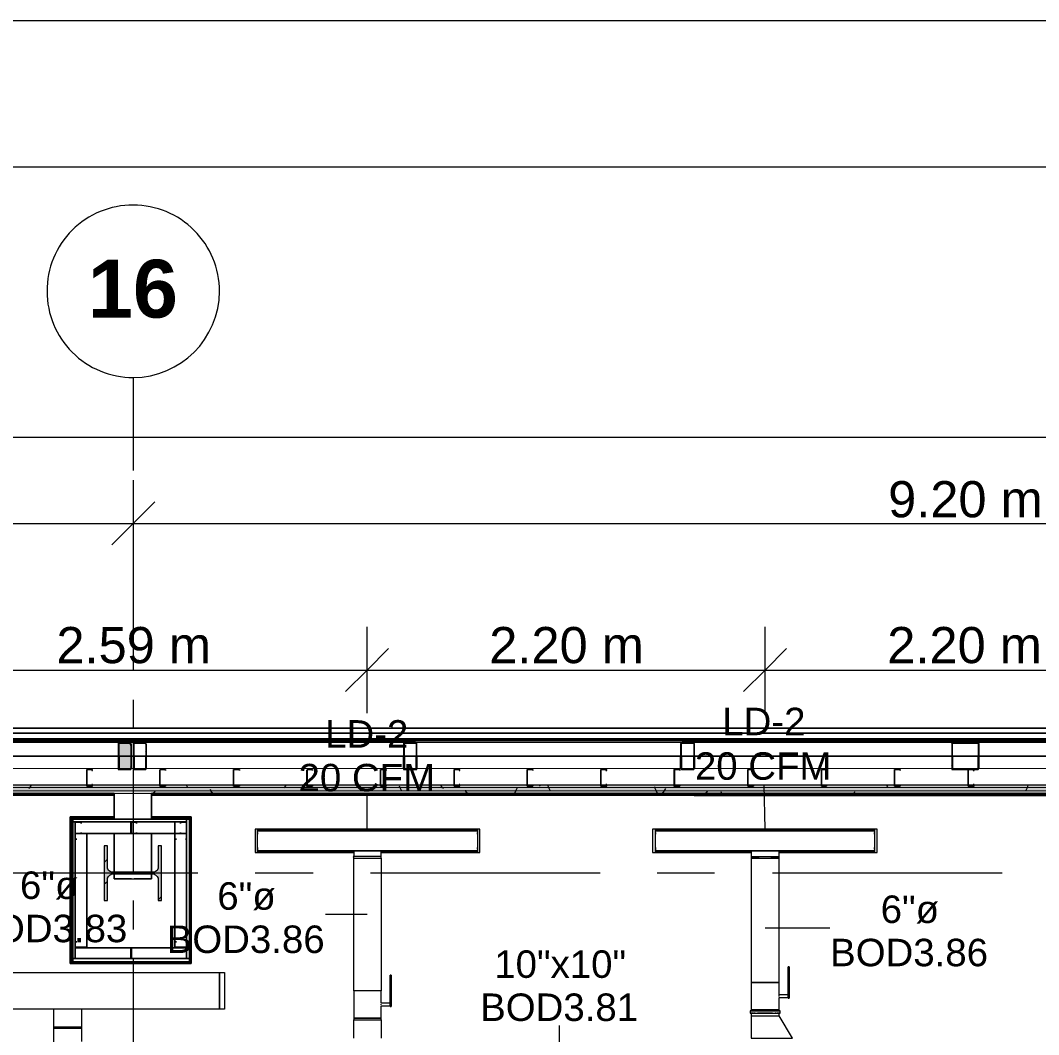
# Model space of a CAD drawing. Header units: metres. Extents: x -2 to 237, y -8 to 52.
# Drawn here: x 43.78 to 49.41, y 46.55 to 52.16 of the extents above; entities that cross this region are included whole.
import ezdxf

# ---------------------------------------------------------------- set-up
doc = ezdxf.new("R2010")
doc.units = ezdxf.units.M
for name, color, linetype, lineweight in [('HVAC - Ductos', 5, 'Continuous', 0), ('PDF3_Text', 7, 'Continuous', 0), ('pie de plano', 7, 'Continuous', 0)]:
    doc.layers.add(name, color=color, linetype=linetype, lineweight=lineweight)
doc.layers.add('PDF3_Geometry', color=7, linetype='Continuous', lineweight=0, true_color=0xaaaaaa)
doc.layers.add('PDF3_Solid Fills', color=7, linetype='Continuous', lineweight=0, true_color=0xffffff)
doc.styles.add('PDF Helvetica', font='')
doc.styles.add('PDF Helvetica Bold', font='')
doc.styles.get('PDF Helvetica').set_extended_font_data('Helvetica')
doc.styles.get('PDF Helvetica Bold').set_extended_font_data('Helvetica', bold=True)

msp = doc.modelspace()

# ---------------------------------------------------------------- hatches: boundary and pattern name
at = {"layer": 'PDF3_Solid Fills', "lineweight": 0, "transparency": 33554559}
for points in [[(44.326, 48.0164), (44.3948, 48.021), (44.3994, 48.1625), (44.3994, 48.1631), (44.3948, 48.1676), (44.326, 48.1676)], [(58.6858, 47.9293), (35.6222, 47.9339), (7.0265, 47.9339), (7.0265, 47.9201), (58.6858, 47.9201)], [(58.6537, 47.9018), (58.6721, 47.8972), (58.6721, 47.9201), (7.0265, 47.9201), (7.0265, 47.9018)], [(7.0265, 47.888), (58.6399, 47.888), (58.6536, 47.8835), (58.6537, 47.8835), (58.6537, 47.9018), (7.0265, 47.9018)], [(44.5461, 47.5947), (44.5415, 47.4618), (44.5231, 47.4526), (44.2894, 47.448), (44.2894, 47.4526), (44.2802, 47.4572), (44.2711, 47.4572), (44.2711, 47.471), (44.2665, 47.471), (44.2665, 47.5947), (44.2481, 47.5947), (44.2481, 47.2922), (44.2665, 47.2922), (44.2665, 47.4205), (44.2711, 47.4297), (44.2802, 47.4389), (44.5323, 47.4389), (44.5461, 47.4251), (44.5461, 47.2922), (44.5644, 47.2922), (44.5644, 47.5947)]]:
    msp.add_hatch(color=256, dxfattribs=at).paths.add_polyline_path(points)
h = msp.add_hatch(color=256, dxfattribs=at)
h.paths.add_polyline_path([(44.4131, 48.163), (44.4773, 48.1676), (44.4086, 48.1676), (44.4086, 48.0164), (44.4773, 48.021), (44.4131, 48.021)])
h.paths.add_polyline_path([(44.4773, 48.021), (44.4818, 48.163), (44.4773, 48.163)])
h = msp.add_hatch(color=256, dxfattribs=at)
h.paths.add_polyline_path([(45.9073, 48.163), (45.9073, 48.1676), (45.9027, 48.1676)])
h.paths.add_polyline_path([(45.9073, 48.1584), (45.9027, 48.1584), (45.9027, 48.0164), (45.976, 48.0164), (45.976, 48.1584), (45.9714, 48.1584), (45.9714, 48.021), (45.9073, 48.021)])
h.paths.add_polyline_path([(45.976, 48.163), (45.976, 48.1676), (45.9714, 48.1676)])
h.paths.add_polyline_path([(45.9669, 48.163), (45.9669, 48.1676), (45.9119, 48.1676)])
h = msp.add_hatch(color=256, dxfattribs=at)
h.paths.add_polyline_path([(47.5069, 48.021), (47.5115, 48.1584), (47.5069, 48.1584)])
h.paths.add_polyline_path([(47.4382, 48.0256), (47.4382, 48.0164), (47.5069, 48.021), (47.4428, 48.0256)])
h.paths.add_polyline_path([(47.5024, 48.163), (47.5024, 48.1676), (47.4382, 48.1676)])
h.paths.add_polyline_path([(47.4382, 48.1584), (47.4336, 48.1584), (47.4336, 48.0256)])
h = msp.add_hatch(color=256, dxfattribs=at)
h.paths.add_polyline_path([(49.0744, 48.163), (49.0744, 48.1676), (48.9324, 48.1676)])
h.paths.add_polyline_path([(49.079, 48.021), (49.0836, 48.1584), (49.079, 48.1584)])
h.paths.add_polyline_path([(48.937, 48.1584), (48.9324, 48.1584), (48.9324, 48.0164), (49.079, 48.021), (48.937, 48.021)])

# ---------------------------------------------------------------- linework, layer by layer
at = {"layer": 'HVAC - Ductos', "color": 252, "lineweight": 0, "true_color": 0x939598}
for points in [[(7.3656, 49.8543), (58.4429, 49.8543)], [(44.4086, 49.616), (44.4086, 49.3776), (44.4086, 49.1393)], [(44.5277, 49.4968), (44.4086, 49.3776), (44.2894, 49.2585)], [(7.3656, 49.3776), (16.8074, 49.3776), (26.0062, 49.3776), (35.2051, 49.3776), (44.4086, 49.3776), (53.6074, 49.3776), (58.4429, 49.3776)], [(45.701, 48.328), (45.701, 48.5664), (45.701, 48.8047)], [(47.9011, 48.328), (47.9011, 48.5664), (47.9011, 48.8047)], [(45.8202, 48.6856), (45.701, 48.5664), (45.5819, 48.4472)], [(48.0202, 48.6856), (47.9011, 48.5664), (47.7819, 48.4472)], [(7.3656, 48.5664), (8.8369, 48.5664), (11.3165, 48.5664), (13.3149, 48.5664), (15.5103, 48.5664), (18.3199, 48.5664), (20.1533, 48.5664), (22.5137, 48.5664), (24.7092, 48.5664), (27.5004, 48.5664), (29.5172, 48.5664), (31.598, 48.5664), (33.9126, 48.5664), (36.7176, 48.5664), (38.6427, 48.5664), (40.9114, 48.5664), (43.1114, 48.5664), (45.701, 48.5664), (47.9011, 48.5664), (50.0965, 48.5664), (52.3561, 48.5664), (56.0457, 48.5664), (58.4429, 48.5664)]]:
    msp.add_lwpolyline(points, dxfattribs=at)
at = {"layer": 'HVAC - Ductos', "lineweight": 0}
for points in [[(47.9011, 47.6864), (47.8965, 47.9339)], [(45.701, 47.6864), (45.701, 47.8697)], [(45.0961, 47.6634), (45.0961, 47.6864), (45.0961, 47.6818), (46.3106, 47.6818), (46.3106, 47.6864), (46.3106, 47.6634)], [(46.3106, 47.6864), (45.0961, 47.6864)], [(47.2961, 47.6634), (47.2961, 47.6864), (47.2961, 47.6818), (48.5061, 47.6818), (48.5061, 47.6864), (48.5061, 47.6634)], [(48.5061, 47.6864), (47.2961, 47.6864)], [(45.0961, 47.613), (45.0961, 47.6222), (45.0961, 47.6314)], [(46.3106, 47.6314), (46.3106, 47.6222), (46.3106, 47.613)], [(47.2961, 47.613), (47.2961, 47.6222), (47.2961, 47.6314)], [(48.5061, 47.6314), (48.5061, 47.6222), (48.5061, 47.613)], [(45.0961, 47.5764), (45.0961, 47.581), (45.0961, 47.5856), (45.0961, 47.581), (45.0961, 47.558), (45.0961, 47.5626), (45.6277, 47.5626)], [(45.8294, 46.7238), (45.779, 46.7238), (45.779, 46.7926), (45.7744, 46.7926), (45.7698, 46.7926), (45.756, 46.7926), (45.7423, 46.7926), (45.724, 46.7926), (45.701, 46.7926), (45.6827, 46.7926), (45.6644, 46.7926), (45.6506, 46.7926), (45.6369, 46.7926), (45.6277, 46.7926), (45.6277, 47.5259), (45.6323, 47.5259), (45.6506, 47.5259), (45.6736, 47.5259), (45.701, 47.5259), (45.7332, 47.5259), (45.756, 47.5259), (45.7744, 47.5259), (45.779, 47.5259), (45.779, 47.5351), (45.779, 47.5672), (45.7744, 47.5672), (45.7698, 47.5672), (45.756, 47.5672), (45.7423, 47.5672), (45.724, 47.5672), (45.701, 47.5672), (45.6827, 47.5672), (45.6644, 47.5672), (45.6506, 47.5672), (45.6369, 47.5672), (45.6277, 47.5672), (45.6277, 47.5351)], [(46.3106, 47.5764), (46.3106, 47.581), (46.3106, 47.5856), (46.3106, 47.581), (46.3106, 47.558), (46.3106, 47.5626), (45.779, 47.5626)], [(47.2961, 47.5764), (47.2961, 47.581), (47.2961, 47.5856), (47.2961, 47.581), (47.2961, 47.558), (47.2961, 47.5626), (47.8232, 47.5626)], [(47.869, 47.5259), (47.8644, 47.5259), (47.8461, 47.5259), (47.8369, 47.5259), (47.8324, 47.5259), (47.8278, 47.5259), (47.8232, 47.5259), (47.8232, 46.8384), (47.8278, 46.8384), (47.8369, 46.8384), (47.8461, 46.8384), (47.8644, 46.8384), (47.8828, 46.8384), (47.9011, 46.8384), (47.9194, 46.8384), (47.9378, 46.8384), (47.9561, 46.8384), (47.9652, 46.8384), (47.9744, 46.8384), (47.979, 46.8384), (47.979, 47.5259), (47.979, 47.5351), (47.979, 47.5672), (47.9744, 47.5672), (47.9652, 47.5672), (47.9561, 47.5672), (47.9378, 47.5672), (47.9194, 47.5672), (47.9011, 47.5672), (47.8828, 47.5672), (47.8644, 47.5672), (47.8461, 47.5672), (47.8369, 47.5672), (47.8278, 47.5672), (47.8232, 47.5672), (47.8232, 47.5351), (47.8232, 47.5259), (47.8324, 47.5259), (47.8461, 47.5259), (47.8736, 47.5259), (47.9011, 47.5259), (47.9286, 47.5259), (47.9561, 47.5259), (47.9698, 47.5259), (47.979, 47.5259), (47.9744, 47.5259), (47.9698, 47.5259), (47.9652, 47.5259), (47.9561, 47.5259), (47.9378, 47.5259), (47.9332, 47.5259)], [(48.5061, 47.5764), (48.5061, 47.581), (48.5061, 47.5856), (48.5061, 47.581), (48.5061, 47.558), (48.5061, 47.5626), (47.979, 47.5626)], [(45.0961, 47.558), (45.6277, 47.558)], [(45.779, 47.5351), (45.7744, 47.5351), (45.756, 47.5351), (45.7332, 47.5351), (45.701, 47.5351), (45.6736, 47.5351), (45.6461, 47.5351), (45.6323, 47.5351), (45.6232, 47.5351), (45.6277, 47.5259), (45.6323, 47.5259), (45.6369, 47.5259), (45.6506, 47.5259), (45.6644, 47.5259), (45.669, 47.5259)], [(45.7744, 47.5259), (45.779, 47.5259), (45.779, 46.7926), (45.7744, 46.7926), (45.7698, 46.7926), (45.756, 46.7926), (45.7423, 46.7926), (45.724, 46.7926), (45.701, 46.7926), (45.6827, 46.7926), (45.6644, 46.7926), (45.6506, 46.7926), (45.6369, 46.7926), (45.6277, 46.7926), (45.6277, 46.6414), (45.6277, 46.6322), (45.6369, 46.6322), (45.6506, 46.6322), (45.6644, 46.6322), (45.6827, 46.6322), (45.701, 46.6322), (45.724, 46.6322), (45.7423, 46.6322), (45.756, 46.6322), (45.7698, 46.6322), (45.7744, 46.6322), (45.779, 46.6322), (45.779, 46.5314)], [(45.6644, 47.5351), (45.6506, 47.5351)], [(45.6782, 47.5259), (45.6827, 47.5259), (45.701, 47.5259), (45.724, 47.5259), (45.7286, 47.5259)], [(45.7332, 47.5259), (45.7423, 47.5259), (45.756, 47.5259), (45.7698, 47.5259)], [(45.779, 47.558), (46.3106, 47.558)], [(47.2961, 47.558), (47.8232, 47.558)], [(47.8232, 47.5351), (47.8278, 47.5351), (47.8461, 47.5351), (47.869, 47.5351), (47.9011, 47.5351), (47.9286, 47.5351), (47.9561, 47.5351), (47.9744, 47.5351), (47.979, 47.5351)], [(47.8736, 47.5259), (47.8828, 47.5259), (47.9011, 47.5259), (47.9194, 47.5259), (47.9286, 47.5259)], [(47.979, 47.558), (48.5061, 47.558)], [(45.701, 47.2143), (45.4719, 47.2143)], [(47.9011, 47.141), (48.2586, 47.141)], [(47.979, 46.6826), (47.979, 46.6872), (47.979, 46.756), (48.0294, 46.756), (48.0294, 46.7606), (48.0294, 46.756), (48.0294, 46.7514), (48.0294, 46.756), (48.0294, 46.7606), (48.0294, 46.9164), (48.0294, 46.921), (48.0294, 46.9256), (48.0294, 46.921), (48.0294, 46.9164)], [(48.034, 46.9256), (48.0294, 46.9256)], [(48.034, 46.9164), (48.034, 46.921), (48.034, 46.9256), (48.034, 46.921), (48.034, 46.9164), (48.034, 46.7606), (48.034, 46.756), (48.034, 46.7514), (48.034, 46.756), (48.034, 46.7606)], [(45.6277, 46.5314), (45.6277, 46.6322), (45.6369, 46.6322), (45.6506, 46.6322), (45.6644, 46.6322), (45.6827, 46.6322), (45.701, 46.6322), (45.724, 46.6322), (45.7423, 46.6322), (45.756, 46.6322), (45.7698, 46.6322), (45.7744, 46.6322), (45.779, 46.6322), (45.779, 46.6414), (45.779, 46.7101), (45.8294, 46.7101), (45.8294, 46.7147), (45.8294, 46.7101), (45.8294, 46.7055), (45.8294, 46.7101), (45.8294, 46.7147), (45.8294, 46.8705), (45.8294, 46.8751), (45.8294, 46.8797), (45.8294, 46.8751), (45.8294, 46.8705)], [(45.834, 46.8797), (45.8294, 46.8797)], [(45.834, 46.8705), (45.834, 46.8751), (45.834, 46.8797), (45.834, 46.8751), (45.834, 46.8705), (45.834, 46.7147), (45.834, 46.7101), (45.834, 46.7055), (45.834, 46.7101), (45.834, 46.7147)], [(48.0294, 46.7697), (47.979, 46.7697), (47.979, 46.8384), (47.9744, 46.8384), (47.9652, 46.8384), (47.9561, 46.8384), (47.9378, 46.8384), (47.9194, 46.8384), (47.9011, 46.8384), (47.8828, 46.8384), (47.8644, 46.8384), (47.8461, 46.8384), (47.8369, 46.8384), (47.8278, 46.8384), (47.8232, 46.8384), (47.8232, 46.6872), (47.8232, 46.6826)], [(45.779, 46.7147), (45.779, 46.7193)], [(47.979, 46.7606), (47.979, 46.7651), (47.979, 46.7697)], [(48.0294, 46.7514), (48.034, 46.7514)], [(44.1244, 46.513), (44.1244, 46.5864), (44.1244, 46.591), (44.1244, 46.6918), (44.1198, 46.6918), (44.1106, 46.6918), (44.1015, 46.6918), (44.0831, 46.6918), (44.0648, 46.6918), (44.0464, 46.6918), (44.0281, 46.6918), (44.0098, 46.6918), (43.9915, 46.6918), (43.9823, 46.6918), (43.9731, 46.6918), (43.9685, 46.6918), (43.9685, 46.591), (43.9685, 46.5864), (43.9685, 46.4305)], [(45.8294, 46.7055), (45.834, 46.7055)], [(47.8186, 46.6826), (47.8186, 46.6688)], [(47.8232, 46.6688), (47.8186, 46.6688), (47.8232, 46.6688), (47.8278, 46.6688), (47.8415, 46.6688), (47.8598, 46.6688), (47.8782, 46.6688), (47.9011, 46.6688), (47.924, 46.6688), (47.9424, 46.6688), (47.9606, 46.6688), (47.9744, 46.6688), (47.979, 46.6688), (47.9836, 46.6688), (47.9836, 46.6826), (47.979, 46.6826), (47.9744, 46.6826), (47.9606, 46.6826), (47.9424, 46.6826), (47.924, 46.6826), (47.9011, 46.6826), (47.8782, 46.6826), (47.8598, 46.6826), (47.8415, 46.6826), (47.8278, 46.6826), (47.8232, 46.6826), (47.8186, 46.6826), (47.8232, 46.6826), (47.8278, 46.6826), (47.8415, 46.6826), (47.8598, 46.6826), (47.8782, 46.6826), (47.9011, 46.6826), (47.924, 46.6826), (47.9424, 46.6826), (47.9606, 46.6826), (47.9744, 46.6826), (47.979, 46.6826), (47.9836, 46.6826)], [(47.8369, 46.6688), (47.8278, 46.6688), (47.8232, 46.6688), (47.8232, 46.6551), (47.8278, 46.6551), (47.8369, 46.6551), (47.8461, 46.6551), (47.8644, 46.6551), (47.8828, 46.6551), (47.9011, 46.6551), (47.9194, 46.6551), (47.9378, 46.6551), (47.9561, 46.6551), (47.9652, 46.6551), (47.9744, 46.6551), (47.979, 46.6551), (47.979, 46.6688), (47.9744, 46.6688), (47.9652, 46.6688)], [(47.8461, 46.6688), (47.8415, 46.6688)], [(47.9424, 46.6688), (47.9378, 46.6688), (47.9194, 46.6688), (47.9011, 46.6688), (47.8828, 46.6688), (47.8644, 46.6688), (47.8598, 46.6688)], [(47.9606, 46.6688), (47.9561, 46.6688)], [(47.979, 46.6688), (47.9836, 46.6688)], [(47.8232, 46.6551), (47.8232, 46.5314), (47.8324, 46.5314), (47.8461, 46.5314), (47.8736, 46.5314), (47.9011, 46.5314), (47.979, 46.5314), (48.0065, 46.5314), (48.0294, 46.5314), (48.0478, 46.5314), (48.0524, 46.5314), (47.979, 46.6551)], [(47.869, 46.6551), (47.8736, 46.6551)], [(47.9286, 46.6551), (47.9332, 46.6551)], [(46.7644, 46.403), (46.7644, 46.6001)]]:
    msp.add_lwpolyline(points, dxfattribs=at)
for points in [[(45.0823, 47.6864), (45.0823, 47.558), (45.0961, 47.558), (45.0961, 47.6864)], [(46.3106, 47.5672), (45.0961, 47.5672), (46.3106, 47.5672), (45.0961, 47.5672), (45.0961, 47.6772), (46.3106, 47.6772)], [(46.3244, 47.6864), (46.3106, 47.6864), (46.3106, 47.558), (46.3244, 47.558)], [(47.2778, 47.6864), (47.2778, 47.558), (47.2961, 47.558), (47.2961, 47.6864)], [(48.5061, 47.5672), (47.2961, 47.5672), (48.5061, 47.5672), (47.2961, 47.5672), (47.2961, 47.6772), (48.5061, 47.6772)], [(48.5198, 47.6864), (48.5061, 47.6864), (48.5061, 47.558), (48.5198, 47.558)], [(45.0961, 47.668), (45.0961, 47.6634), (45.0961, 47.6589), (45.0961, 47.6634)], [(46.3106, 47.6589), (46.3106, 47.6634), (46.3106, 47.668), (46.3106, 47.6634)], [(47.2961, 47.668), (47.2961, 47.6634), (47.2961, 47.6589), (47.2961, 47.6634)], [(48.5061, 47.6589), (48.5061, 47.6634), (48.5061, 47.668), (48.5061, 47.6634)], [(42.7906, 46.8934), (44.8852, 46.8934), (44.8852, 46.6918), (42.7906, 46.6918)], [(44.8852, 46.6918), (44.8852, 46.8934), (44.9127, 46.8934), (44.9127, 46.6918)], [(47.8232, 46.6872), (47.8278, 46.6872), (47.8369, 46.6872), (47.8461, 46.6872), (47.8644, 46.6872), (47.8828, 46.6872), (47.9011, 46.6872), (47.9194, 46.6872), (47.9378, 46.6872), (47.9561, 46.6872), (47.9652, 46.6872), (47.9744, 46.6872), (47.979, 46.6872), (47.9744, 46.6872), (47.9652, 46.6872), (47.9561, 46.6872), (47.9378, 46.6872), (47.9194, 46.6872), (47.9011, 46.6872), (47.8828, 46.6872), (47.8644, 46.6872), (47.8461, 46.6872), (47.8369, 46.6872), (47.8278, 46.6872)], [(47.8232, 46.6872), (47.8278, 46.6872), (47.8369, 46.6872), (47.8461, 46.6872), (47.8644, 46.6872), (47.8828, 46.6872), (47.9011, 46.6872), (47.9194, 46.6872), (47.9378, 46.6872), (47.9561, 46.6872), (47.9652, 46.6872), (47.9744, 46.6872), (47.979, 46.6872), (47.9744, 46.6872), (47.9652, 46.6872), (47.9561, 46.6872), (47.9378, 46.6872), (47.9194, 46.6872), (47.9011, 46.6872), (47.8828, 46.6872), (47.8644, 46.6872), (47.8461, 46.6872), (47.8369, 46.6872), (47.8278, 46.6872)], [(47.8232, 46.6826), (47.8278, 46.6826), (47.8369, 46.6826), (47.8461, 46.6826), (47.8644, 46.6826), (47.8828, 46.6826), (47.9011, 46.6826), (47.9194, 46.6826), (47.9378, 46.6826), (47.9561, 46.6826), (47.9652, 46.6826), (47.9744, 46.6826), (47.979, 46.6826), (47.9744, 46.6826), (47.9652, 46.6826), (47.9561, 46.6826), (47.9378, 46.6826), (47.9194, 46.6826), (47.9011, 46.6826), (47.8828, 46.6826), (47.8644, 46.6826), (47.8461, 46.6826), (47.8369, 46.6826), (47.8278, 46.6826)], [(45.6277, 46.6414), (45.6369, 46.6414), (45.6506, 46.6414), (45.6644, 46.6414), (45.6827, 46.6414), (45.701, 46.6414), (45.724, 46.6414), (45.7423, 46.6414), (45.756, 46.6414), (45.7698, 46.6414), (45.7744, 46.6414), (45.779, 46.6414), (45.7744, 46.6414), (45.7698, 46.6414), (45.756, 46.6414), (45.7423, 46.6414), (45.724, 46.6414), (45.701, 46.6414), (45.6827, 46.6414), (45.6644, 46.6414), (45.6506, 46.6414), (45.6369, 46.6414)], [(44.1244, 46.591), (44.1198, 46.591), (44.1106, 46.591), (44.1015, 46.591), (44.0831, 46.591), (44.0648, 46.591), (44.0464, 46.591), (44.0281, 46.591), (44.0098, 46.591), (43.9915, 46.591), (43.9823, 46.591), (43.9731, 46.591), (43.9685, 46.591), (43.9731, 46.591), (43.9823, 46.591), (43.9915, 46.591), (44.0098, 46.591), (44.0281, 46.591), (44.0464, 46.591), (44.0648, 46.591), (44.0831, 46.591), (44.1015, 46.591), (44.1106, 46.591), (44.1198, 46.591)], [(44.0464, 46.591), (44.0648, 46.591), (44.0831, 46.591), (44.1015, 46.591), (44.1106, 46.591), (44.1198, 46.591), (44.1244, 46.591), (44.1198, 46.591), (44.1106, 46.591), (44.1015, 46.591), (44.0831, 46.591), (44.0648, 46.591), (44.0464, 46.591), (44.0281, 46.591), (44.0098, 46.591), (43.9915, 46.591), (43.9823, 46.591), (43.9731, 46.591), (43.9685, 46.591), (43.9731, 46.591), (43.9823, 46.591), (43.9915, 46.591), (44.0098, 46.591), (44.0281, 46.591)], [(44.1244, 46.5864), (44.1198, 46.5864), (44.1106, 46.5864), (44.1015, 46.5864), (44.0831, 46.5864), (44.0648, 46.5864), (44.0464, 46.5864), (44.0281, 46.5864), (44.0098, 46.5864), (43.9915, 46.5864), (43.9823, 46.5864), (43.9731, 46.5864), (43.9685, 46.5864), (43.9731, 46.5864), (43.9823, 46.5864), (43.9915, 46.5864), (44.0098, 46.5864), (44.0281, 46.5864), (44.0464, 46.5864), (44.0648, 46.5864), (44.0831, 46.5864), (44.1015, 46.5864), (44.1106, 46.5864), (44.1198, 46.5864)], [(43.9685, 46.5864), (43.9731, 46.5864), (43.9823, 46.5864), (43.9915, 46.5864), (44.0098, 46.5864), (44.0281, 46.5864), (44.0464, 46.5864), (44.0648, 46.5864), (44.0831, 46.5864), (44.1015, 46.5864), (44.1106, 46.5864), (44.1198, 46.5864), (44.1244, 46.5864), (44.1198, 46.5864), (44.1106, 46.5864), (44.1015, 46.5864), (44.0831, 46.5864), (44.0648, 46.5864), (44.0464, 46.5864), (44.0281, 46.5864), (44.0098, 46.5864), (43.9915, 46.5864), (43.9823, 46.5864), (43.9731, 46.5864)]]:
    msp.add_lwpolyline(points, close=True, dxfattribs=at)
at = {"layer": 'PDF3_Geometry', "lineweight": 0}
msp.add_lwpolyline([(44.4086, 51.1377, 0.418242), (43.9318, 50.661, 0.41466), (44.4086, 50.1843, 0.411075), (44.8852, 50.661, 0.414666)], format="xyb", close=True, dxfattribs=at)
at = {"layer": 'PDF3_Geometry', "color": 252, "lineweight": 0, "true_color": 0x939598}
for points in [[(44.4086, 50.1843), (44.4086, 49.671)], [(44.4086, 49.5106), (44.4086, 49.3547)], [(44.4086, 49.1943), (44.4086, 48.5618)]]:
    msp.add_lwpolyline(points, dxfattribs=at)
at = {"layer": 'PDF3_Geometry', "lineweight": 0}
for points in [[(44.4086, 48.4014), (44.4086, 48.241)], [(44.4452, 48.2455), (44.3673, 48.2455)], [(45.976, 48.2455), (45.9027, 48.2455)], [(47.5115, 48.2455), (47.4336, 48.2455)], [(49.0424, 48.2455), (48.969, 48.2455)], [(41.3102, 48.1676), (39.8756, 48.1676), (41.3377, 48.1676), (42.8731, 48.1676), (44.3352, 48.1676), (42.9052, 48.1676)], [(44.3948, 48.1493), (44.3994, 48.1584)], [(45.9119, 48.1676), (44.4727, 48.1676), (45.9394, 48.1676), (47.4702, 48.1676), (48.937, 48.1676), (47.5024, 48.1676)], [(45.9027, 48.1493), (45.9073, 48.1539)], [(45.9165, 48.163), (45.9165, 48.1676)], [(45.9669, 48.1676), (47.4428, 48.1676)], [(47.5069, 48.1264), (47.5115, 48.131)], [(48.9324, 48.163), (48.9324, 48.1676)], [(49.0516, 48.0164), (49.0744, 48.0164), (49.079, 48.0164), (49.0836, 48.0256), (49.0836, 48.1584), (49.079, 48.163), (49.0744, 48.1676), (48.937, 48.1676), (48.9324, 48.163), (48.9324, 48.1584), (48.9324, 48.0256), (48.9324, 48.0164), (48.937, 48.0164), (49.024, 48.0164)], [(49.0516, 48.163), (49.0561, 48.1676)], [(50.509, 48.1676), (49.0744, 48.1676), (50.5411, 48.1676), (52.072, 48.1676), (53.5341, 48.1676), (52.1041, 48.1676)], [(44.326, 48.0897), (44.326, 48.0256), (44.326, 48.021)], [(44.326, 48.0805), (44.3306, 48.0851)], [(44.3306, 48.0897), (44.3306, 48.0256), (44.3306, 48.021)], [(44.3948, 48.0897), (44.3948, 48.0256), (44.3902, 48.021), (44.3352, 48.021)], [(44.3994, 48.021), (44.3994, 48.0256), (44.3994, 48.0897)], [(44.4086, 48.0897), (44.4086, 48.0256), (44.4086, 48.021)], [(44.4086, 48.0851), (44.4086, 47.448)], [(44.4131, 48.0897), (44.4131, 48.0256), (44.4131, 48.021)], [(44.4177, 48.021), (44.4727, 48.021), (44.4773, 48.0256), (44.4773, 48.0897)], [(44.4773, 48.1126), (44.4818, 48.1172)], [(44.4818, 48.021), (44.4818, 48.0256), (44.4818, 48.0897)], [(45.9027, 48.021), (45.9027, 48.0256), (45.9027, 48.0897)], [(45.9073, 48.0897), (45.9073, 48.0256), (45.9073, 48.021)], [(45.9714, 48.0989), (45.976, 48.1034)], [(45.9714, 48.021), (45.9714, 48.0256), (45.9714, 48.0897)], [(45.976, 48.0897), (45.976, 48.0256), (45.976, 48.021)], [(47.4382, 48.021), (47.4336, 48.0256), (47.4336, 48.0897)], [(47.4382, 48.0897), (47.4382, 48.0256), (47.4382, 48.021), (47.4428, 48.021)], [(47.5069, 48.021), (47.5069, 48.0256), (47.5069, 48.0897)], [(47.5115, 48.0897), (47.5115, 48.0256), (47.5115, 48.021)], [(48.9324, 48.0897), (48.9324, 48.0256), (48.9324, 48.021)], [(48.937, 48.0897), (48.937, 48.0256), (48.937, 48.021)], [(49.0744, 48.021), (49.079, 48.021), (49.079, 48.0256), (49.079, 48.0897)], [(49.0836, 48.021), (49.0836, 48.0256), (49.0836, 48.0897)], [(58.7775, 46.6138), (58.7775, 47.0172), (58.7775, 47.4251), (58.7775, 47.8284), (58.7775, 47.8834), (58.7775, 47.9293), (58.7775, 48.0118), (58.7775, 48.021), (7.0265, 48.0256)], [(44.381, 48.0164), (44.3856, 48.021)], [(44.3948, 48.0302), (44.3994, 48.0347)], [(44.4086, 48.0439), (44.4131, 48.0484)], [(45.9027, 48.0302), (45.9073, 48.0347)], [(47.4336, 48.053), (47.4382, 48.0576)], [(48.9324, 48.0393), (48.937, 48.0439)], [(58.6721, 35.7008), (58.6721, 47.8834), (58.6721, 47.8972), (58.6721, 47.9155), (7.0265, 47.9201)], [(58.6537, 35.7008), (58.6537, 47.8834), (58.6537, 47.8972), (7.0265, 47.9018)], [(45.3665, 47.9293), (44.9631, 47.9293), (44.5552, 47.9293), (44.1519, 47.9293), (43.744, 47.9293), (43.3406, 47.9293), (42.9327, 47.9293), (42.5294, 47.9293)], [(47.3969, 47.9293), (46.9936, 47.9293), (46.5856, 47.9293), (46.1823, 47.9293), (45.7744, 47.9293), (45.3711, 47.9293)], [(50.2386, 47.9293), (49.8353, 47.9293), (49.4274, 47.9293), (49.024, 47.9293), (48.6161, 47.9293), (48.2128, 47.9293), (47.8048, 47.9293), (47.4015, 47.9293)], [(7.0265, 47.888), (58.6399, 47.8834), (58.6399, 35.7008), (48.2128, 35.7008), (48.2128, 35.6871), (58.6399, 35.6871), (58.6399, 34.1837), (45.3206, 34.1837), (44.8348, 34.1837), (44.6515, 34.1837), (41.7273, 34.1837)], [(35.3059, 47.8834), (44.3031, 47.8834)], [(44.3031, 47.8834), (35.3059, 47.8834)], [(53.5065, 47.8834), (44.5094, 47.8834)], [(44.5094, 47.8834), (53.5065, 47.8834)], [(53.5065, 47.8834), (44.5094, 47.8834)], [(44.5094, 47.8834), (53.5065, 47.8834)], [(53.5065, 47.8834), (44.5094, 47.8834)], [(44.5094, 47.8834), (53.5065, 47.8834)], [(44.074, 47.7414), (44.074, 46.953), (44.074, 47.7414)], [(44.7202, 47.7414), (44.074, 47.7414), (44.7202, 47.7414)], [(44.7294, 47.7552), (44.5094, 47.7552)], [(44.5094, 47.7552), (44.7294, 47.7552)], [(44.5094, 47.7414), (44.7202, 47.7414)], [(44.7202, 47.7414), (44.5094, 47.7414)], [(44.7294, 47.7552), (44.7294, 47.7506), (44.7248, 47.7506), (44.7202, 47.746), (44.7202, 47.7414)], [(44.7202, 47.7414), (44.7202, 47.746), (44.7248, 47.7506), (44.7294, 47.7506), (44.7294, 47.7552)], [(44.7202, 47.746), (44.7202, 46.953)], [(44.7202, 47.746), (44.7202, 46.953)], [(44.7202, 47.7414), (44.7202, 46.953)], [(44.7202, 46.953), (44.7202, 47.7414)], [(44.7202, 46.953), (44.7202, 47.7414), (44.7202, 46.953)], [(44.7294, 46.9438), (44.7294, 47.7552)], [(44.7294, 47.7552), (44.7294, 46.9438)], [(44.7294, 46.9438), (44.7294, 47.7552)], [(44.7294, 47.7552), (44.7294, 46.9438)], [(44.2481, 47.503), (44.2665, 47.5213)], [(44.766, 47.4434), (43.4964, 47.4434)], [(44.2481, 47.3838), (44.2665, 47.3976)], [(44.3031, 47.4389), (44.3168, 47.448)], [(44.3031, 47.4389), (44.3031, 47.4114), (44.3031, 47.4389)], [(44.3856, 47.4114), (44.3902, 47.4114), (44.3948, 47.4114), (44.3994, 47.4114), (44.3948, 47.4114), (44.3902, 47.4114), (44.3856, 47.4114), (44.3031, 47.4114), (44.5094, 47.4114), (44.4269, 47.4114), (44.4223, 47.4114), (44.4177, 47.4114), (44.4131, 47.4114), (44.4177, 47.4114), (44.4223, 47.4114), (44.4269, 47.4114)], [(45.4032, 47.4434), (45.0823, 47.4434)], [(46.989, 47.4434), (45.7194, 47.4434)], [(47.6215, 47.4434), (47.3052, 47.4434)], [(49.212, 47.4434), (47.9424, 47.4434)], [(44.4086, 47.2922), (44.4086, 47.1318)], [(44.5461, 47.2968), (44.5644, 47.3151)], [(44.074, 46.953), (44.7202, 46.953), (44.074, 46.953)], [(44.4086, 46.9713), (44.4086, 46.4626)], [(44.7294, 46.9438), (44.7248, 46.9438)], [(44.7294, 46.9438), (44.7248, 46.9438)]]:
    msp.add_lwpolyline(points, dxfattribs=at)
for points in [[(44.404, 48.2455), (45.9394, 48.2455), (47.4702, 48.2455), (45.9394, 48.2455), (44.404, 48.2455), (42.8731, 48.2455)], [(50.5411, 48.2455), (52.072, 48.2455), (50.5411, 48.2455), (49.0057, 48.2455), (47.4702, 48.2455), (49.0057, 48.2455)], [(44.404, 48.218), (42.8731, 48.218)], [(44.404, 48.186), (42.8731, 48.186)], [(45.9394, 48.218), (44.404, 48.218)], [(45.9394, 48.186), (44.404, 48.186)], [(47.4702, 48.218), (45.9394, 48.218)], [(47.4702, 48.186), (45.9394, 48.186)], [(49.0057, 48.218), (47.4702, 48.218)], [(49.0057, 48.186), (47.4702, 48.186)], [(50.5411, 48.218), (49.0057, 48.218)], [(50.5411, 48.186), (49.0057, 48.186)], [(44.404, 48.1768), (42.8731, 48.1768)], [(44.3352, 48.0164), (44.3902, 48.0164), (44.3948, 48.0164), (44.3994, 48.0256), (44.3994, 48.1539), (44.3948, 48.163), (44.3902, 48.1676), (44.3352, 48.1676), (44.326, 48.163), (44.326, 48.1539), (44.326, 48.0256), (44.326, 48.0164)], [(44.3352, 48.021), (44.3306, 48.021), (44.3306, 48.0256), (44.3306, 48.1539), (44.3306, 48.1584), (44.3352, 48.163), (44.3902, 48.163), (44.3902, 48.1584), (44.3948, 48.1539), (44.3948, 48.0256), (44.3902, 48.021)], [(44.404, 48.1676), (44.3902, 48.1676)], [(45.9394, 48.1768), (44.404, 48.1768)], [(44.4177, 48.1676), (44.404, 48.1676)], [(44.4177, 48.0164), (44.4727, 48.0164), (44.4773, 48.0164), (44.4818, 48.0256), (44.4818, 48.1539), (44.4773, 48.163), (44.4727, 48.1676), (44.4177, 48.1676), (44.4086, 48.163), (44.4086, 48.1539), (44.4086, 48.0256), (44.4086, 48.0164)], [(44.4773, 48.0256), (44.4773, 48.021), (44.4727, 48.021), (44.4177, 48.021), (44.4131, 48.021), (44.4131, 48.0256), (44.4131, 48.1539), (44.4131, 48.1584), (44.4177, 48.163), (44.4727, 48.163), (44.4773, 48.1584), (44.4773, 48.1539)], [(45.976, 48.1584), (45.976, 48.163), (45.9669, 48.1676), (45.9119, 48.1676), (45.9027, 48.163), (45.9027, 48.1584), (45.9027, 48.0256), (45.9027, 48.0164), (45.9119, 48.0164), (45.9669, 48.0164), (45.976, 48.0164), (45.976, 48.0256)], [(45.9119, 48.163), (45.9669, 48.163), (45.9714, 48.163), (45.9714, 48.1584), (45.9714, 48.0256), (45.9714, 48.021), (45.9669, 48.021), (45.9119, 48.021), (45.9073, 48.021), (45.9073, 48.0256), (45.9073, 48.1584), (45.9073, 48.163)], [(47.4702, 48.1768), (45.9394, 48.1768)], [(47.5115, 48.1584), (47.5069, 48.163), (47.5024, 48.1676), (47.4428, 48.1676), (47.4382, 48.163), (47.4336, 48.1584), (47.4336, 48.0256), (47.4382, 48.0164), (47.4428, 48.0164), (47.5024, 48.0164), (47.5069, 48.0164), (47.5115, 48.0256)], [(47.4428, 48.163), (47.5024, 48.163), (47.5069, 48.163), (47.5069, 48.1584), (47.5069, 48.0256), (47.5069, 48.021), (47.5024, 48.021), (47.4428, 48.021), (47.4382, 48.0256), (47.4382, 48.1584)], [(49.0057, 48.1768), (47.4702, 48.1768)], [(49.079, 48.0256), (49.079, 48.021), (49.0744, 48.021), (48.937, 48.021), (48.937, 48.0256), (48.937, 48.1584), (48.937, 48.163), (49.0744, 48.163), (49.079, 48.163), (49.079, 48.1584)], [(50.5411, 48.1768), (49.0057, 48.1768)], [(42.9098, 48.0897), (44.326, 48.0897)], [(44.3306, 48.0897), (44.3948, 48.0897)], [(44.3994, 48.0897), (44.404, 48.0897)], [(44.4131, 48.0897), (44.4773, 48.0897)], [(44.4818, 48.0897), (45.9027, 48.0897)], [(45.9073, 48.0897), (45.9394, 48.0897), (45.9714, 48.0897), (45.9394, 48.0897)], [(45.976, 48.0897), (47.4336, 48.0897)], [(47.4382, 48.0897), (47.4702, 48.0897)], [(47.4702, 48.0897), (47.5069, 48.0897)], [(47.5115, 48.0897), (48.9324, 48.0897)], [(49.0057, 48.0897), (49.079, 48.0897), (49.0057, 48.0897), (48.937, 48.0897)], [(49.0836, 48.0897), (50.4999, 48.0897)], [(44.184, 48.0164), (44.1519, 48.0164), (44.1519, 48.0118), (44.1519, 47.9247), (44.184, 47.9247), (44.184, 47.9339), (44.1794, 47.9339), (44.1794, 47.9247), (44.1519, 47.9247), (44.1519, 48.0118), (44.1519, 48.0164), (44.1794, 48.0164), (44.1794, 48.0118), (44.184, 48.0118)], [(44.5873, 48.0164), (44.5598, 48.0164), (44.5552, 48.0164), (44.5552, 48.0118), (44.5552, 47.9247), (44.5598, 47.9247), (44.5873, 47.9247), (44.5873, 47.9339), (44.5873, 47.9247), (44.5598, 47.9247), (44.5552, 47.9247), (44.5552, 48.0118), (44.5598, 48.0164), (44.5873, 48.0164), (44.5873, 48.0118)], [(44.9952, 48.0164), (44.9631, 48.0164), (44.9631, 48.0118), (44.9631, 47.9247), (44.9952, 47.9247), (44.9952, 47.9339), (44.9952, 47.9247), (44.9631, 47.9247), (44.9631, 48.0118), (44.9631, 48.0164), (44.9952, 48.0164), (44.9952, 48.0118)], [(45.3986, 48.0164), (45.3711, 48.0164), (45.3665, 48.0118), (45.3665, 47.9247), (45.3711, 47.9247), (45.3986, 47.9247), (45.3986, 47.9339), (45.3986, 47.9247), (45.3711, 47.9247), (45.3711, 48.0118), (45.3711, 48.0164), (45.3986, 48.0164), (45.3986, 48.0118)], [(45.8064, 48.0164), (45.7744, 48.0164), (45.7744, 48.0118), (45.7744, 47.9247), (45.8064, 47.9247), (45.8064, 47.9339), (45.8064, 47.9247), (45.7744, 47.9247), (45.7744, 48.0118), (45.7744, 48.0164), (45.8064, 48.0164), (45.8064, 48.0118)], [(46.2144, 48.0164), (46.1823, 48.0164), (46.1823, 48.0118), (46.1823, 47.9247), (46.2144, 47.9247), (46.2144, 47.9339), (46.2098, 47.9339), (46.2098, 47.9247), (46.1823, 47.9247), (46.1823, 48.0118), (46.1823, 48.0164), (46.2098, 48.0164), (46.2098, 48.0118), (46.2144, 48.0118)], [(46.6178, 48.0164), (46.5902, 48.0164), (46.5856, 48.0164), (46.5856, 48.0118), (46.5856, 47.9247), (46.5902, 47.9247), (46.6178, 47.9247), (46.6178, 47.9339), (46.6178, 47.9247), (46.5902, 47.9247), (46.5856, 47.9247), (46.5856, 48.0118), (46.5856, 48.0164), (46.5902, 48.0164), (46.6178, 48.0164), (46.6178, 48.0118)], [(47.0256, 48.0164), (46.9936, 48.0164), (46.9936, 48.0118), (46.9936, 47.9247), (47.0256, 47.9247), (47.0256, 47.9339), (47.0211, 47.9339), (47.0211, 47.9247), (46.9936, 47.9247), (46.9936, 48.0118), (46.9936, 48.0164), (47.0211, 48.0164), (47.0211, 48.0118), (47.0256, 48.0118)], [(47.429, 48.0164), (47.4015, 48.0164), (47.3969, 48.0164), (47.3969, 48.0118), (47.3969, 47.9247), (47.4015, 47.9247), (47.429, 47.9247), (47.429, 47.9339), (47.429, 47.9247), (47.4015, 47.9247), (47.4015, 48.0118), (47.4015, 48.0164), (47.429, 48.0164), (47.429, 48.0118)], [(47.8369, 48.0164), (47.8048, 48.0164), (47.8048, 48.0118), (47.8048, 47.9247), (47.8369, 47.9247), (47.8369, 47.9339), (47.8369, 47.9247), (47.8048, 47.9247), (47.8048, 48.0118), (47.8048, 48.0164), (47.8369, 48.0164), (47.8369, 48.0118)], [(48.2402, 48.0164), (48.2128, 48.0164), (48.2128, 48.0118), (48.2128, 47.9247), (48.2402, 47.9247), (48.2402, 47.9339), (48.2402, 47.9247), (48.2128, 47.9247), (48.2128, 48.0118), (48.2128, 48.0164), (48.2402, 48.0164), (48.2402, 48.0118)], [(48.6482, 48.0164), (48.6207, 48.0164), (48.6161, 48.0164), (48.6161, 48.0118), (48.6161, 47.9247), (48.6207, 47.9247), (48.6482, 47.9247), (48.6482, 47.9339), (48.6482, 47.9247), (48.6207, 47.9247), (48.6161, 47.9247), (48.6161, 48.0118), (48.6161, 48.0164), (48.6207, 48.0164), (48.6482, 48.0164), (48.6482, 48.0118)], [(49.0561, 48.0164), (49.024, 48.0164), (49.024, 48.0118), (49.024, 47.9247), (49.0561, 47.9247), (49.0561, 47.9339), (49.0516, 47.9339), (49.0516, 47.9247), (49.024, 47.9247), (49.024, 48.0118), (49.024, 48.0164), (49.0516, 48.0164), (49.0516, 48.0118), (49.0561, 48.0118)], [(35.3059, 47.8834), (44.3031, 47.8834), (35.3059, 47.8834), (44.3031, 47.8834), (35.3059, 47.8834), (44.3031, 47.8834), (35.3059, 47.8834), (44.3031, 47.8789)], [(35.3059, 47.8743), (44.3031, 47.8743)], [(35.3059, 47.8743), (44.3031, 47.8743)], [(44.3031, 47.8834), (44.3031, 47.7414)], [(44.5094, 47.8834), (44.5094, 47.7414)], [(44.5094, 47.8834), (53.5065, 47.8789), (44.5094, 47.8789), (53.5065, 47.8789)], [(44.5094, 47.8743), (53.5065, 47.8697)], [(44.5094, 47.8743), (53.5065, 47.8697)], [(44.074, 47.7414), (44.0694, 47.7414), (44.0694, 47.746), (44.0648, 47.7506), (44.0602, 47.7506), (44.0602, 46.9438), (44.0648, 46.9438), (44.0694, 46.9484), (44.0694, 46.953), (44.0694, 46.9484), (44.0648, 46.9438), (44.0602, 46.9438), (44.0602, 47.7552), (44.0602, 46.9438), (44.7294, 46.9438), (44.0602, 46.9438), (44.0648, 46.9438), (44.0694, 46.9484), (44.7202, 46.9484), (44.7248, 46.9484), (44.7202, 46.9484), (44.7202, 47.746), (44.5094, 47.746), (44.7202, 47.746), (44.5094, 47.746), (44.7202, 47.746), (44.7202, 46.9484), (44.0694, 46.9484), (44.0648, 46.9438), (44.0602, 46.9438), (44.0602, 47.7506), (44.0648, 47.7506), (44.0694, 47.746), (44.0694, 47.7414)], [(44.3031, 47.7552), (44.0602, 47.7552), (44.3031, 47.7552), (44.0602, 47.7552), (44.0648, 47.7506), (44.0694, 47.746), (44.0694, 47.7414), (44.0694, 47.746), (44.0648, 47.7506), (44.0602, 47.7552)], [(44.6377, 47.7414), (44.074, 47.7414), (44.074, 47.6634), (44.074, 47.031), (44.074, 46.953), (44.074, 47.7414), (44.3031, 47.7414), (44.074, 47.7414), (44.074, 46.953), (44.7202, 46.953), (44.7202, 46.9484), (44.7248, 46.9438), (44.7294, 46.9438), (44.0602, 46.9438), (44.7294, 46.9438), (44.7248, 46.9438), (44.7202, 46.9484), (44.7202, 46.953), (44.074, 46.953), (44.0694, 46.953), (44.7202, 46.953), (44.074, 46.953), (44.7202, 46.953), (44.7202, 47.031), (44.7202, 47.7414)], [(44.3031, 47.746), (44.0694, 47.746)], [(44.0694, 47.746), (44.0694, 46.953), (44.0694, 47.746), (44.0694, 46.9484)], [(44.3031, 47.746), (44.0694, 47.746)], [(44.074, 47.7414), (44.3031, 47.7414)], [(44.7202, 46.953), (44.7202, 46.9713), (44.7202, 47.7414), (44.7019, 47.7414), (44.074, 47.7414), (44.074, 47.7276), (44.7019, 47.7276), (44.7019, 47.7414), (44.7019, 46.9713), (44.7202, 46.9713), (44.074, 46.9713), (44.074, 46.953), (44.074, 47.7414), (44.074, 46.953)], [(44.5094, 47.7414), (44.7202, 47.7414), (44.7202, 47.746), (44.7248, 47.7506), (44.7294, 47.7506), (44.7294, 47.7552), (44.7294, 47.7506), (44.7248, 47.7506), (44.7202, 47.746), (44.7202, 47.7414), (44.7202, 46.953), (44.7202, 47.7414)], [(44.7294, 47.7552), (44.5094, 47.7552)], [(44.074, 46.9713), (44.0877, 46.9713), (44.0877, 47.7276), (44.074, 47.7276)], [(44.0923, 47.6634), (44.0877, 47.6634), (44.0877, 47.723), (44.0877, 47.7276), (44.0923, 47.7276), (44.1198, 47.7276), (44.1198, 47.7184), (44.1198, 47.723), (44.0923, 47.723), (44.0877, 47.723), (44.0877, 47.6634), (44.0923, 47.6634), (44.1198, 47.6634)], [(44.1519, 47.6634), (44.6377, 47.6634), (44.6377, 47.7276), (44.0877, 47.7276), (44.0877, 47.6634)], [(44.3994, 47.6634), (44.3948, 47.6634), (44.3948, 47.723), (44.3994, 47.7276), (44.4269, 47.7276), (44.4269, 47.7184), (44.4269, 47.723), (44.3994, 47.723), (44.3994, 47.6634), (44.4269, 47.6634)], [(44.6377, 47.6634), (44.6377, 47.031), (44.7019, 47.031), (44.7019, 47.7276), (44.6377, 47.7276)], [(44.7019, 47.7276), (44.7019, 47.723), (44.7019, 47.6634), (44.6698, 47.6634), (44.6698, 47.668), (44.6698, 47.6634), (44.7019, 47.6634), (44.7019, 47.723), (44.6698, 47.723), (44.6698, 47.7184), (44.6698, 47.7276)], [(44.0877, 47.6589), (44.0877, 47.6634), (44.0923, 47.6634), (44.1519, 47.6634), (44.1519, 47.6589), (44.1519, 47.6314), (44.1473, 47.6314), (44.1519, 47.6314), (44.1519, 47.6589), (44.1519, 47.6634), (44.0923, 47.6634), (44.0877, 47.6634), (44.0877, 47.6589), (44.0877, 47.6314)], [(44.0877, 47.031), (44.1519, 47.031), (44.1519, 47.6634), (44.0877, 47.6634)], [(44.0969, 47.6314), (44.0877, 47.6314)], [(44.1198, 47.668), (44.1198, 47.6634)], [(44.1519, 47.031), (44.6377, 47.031), (44.6377, 47.6634), (44.1519, 47.6634)], [(44.3031, 47.6634), (44.3031, 47.448)], [(44.4269, 47.668), (44.4269, 47.6634)], [(44.5094, 47.6634), (44.5094, 47.448)], [(44.6377, 47.6589), (44.6377, 47.6634), (44.6423, 47.6634), (44.7019, 47.6634), (44.7019, 47.6589), (44.7019, 47.6314), (44.6973, 47.6314), (44.7019, 47.6314), (44.7019, 47.6589), (44.7019, 47.6634), (44.6423, 47.6634), (44.6377, 47.6634), (44.6377, 47.6589), (44.6377, 47.6314)], [(44.6469, 47.6314), (44.6377, 47.6314)], [(44.5644, 47.2922), (44.5644, 47.5947), (44.5461, 47.5947), (44.5461, 47.471), (44.5415, 47.4572), (44.5323, 47.4526), (44.5231, 47.448), (44.2894, 47.448), (44.2802, 47.4526), (44.2711, 47.4572), (44.2665, 47.471), (44.2665, 47.5947), (44.2481, 47.5947), (44.2481, 47.2922), (44.2665, 47.2922), (44.2665, 47.416), (44.2711, 47.4251), (44.2802, 47.4343), (44.2894, 47.4389), (44.5231, 47.4389), (44.5323, 47.4343), (44.5415, 47.4251), (44.5461, 47.416), (44.5461, 47.2922)], [(44.5094, 47.4389), (44.5094, 47.4114)], [(44.1519, 47.0356), (44.1519, 47.031), (44.0923, 47.031), (44.0877, 47.031), (44.0877, 47.0356), (44.0877, 47.063), (44.0969, 47.063), (44.0877, 47.063), (44.0877, 47.0356), (44.0923, 47.0356), (44.1519, 47.0356), (44.1519, 47.063)], [(44.1473, 47.063), (44.1519, 47.063)], [(44.7019, 47.0356), (44.7019, 47.031), (44.6423, 47.031), (44.6377, 47.031), (44.6377, 47.0356), (44.6377, 47.063), (44.6469, 47.063), (44.6377, 47.063), (44.6377, 47.0356), (44.6423, 47.0356), (44.7019, 47.0356), (44.7019, 47.063)], [(44.6973, 47.063), (44.7019, 47.063)], [(44.0923, 46.9713), (44.0877, 46.9713), (44.0877, 47.031), (44.0923, 47.031), (44.1198, 47.031), (44.1198, 47.0264), (44.1198, 47.031), (44.0923, 47.031), (44.0877, 47.031), (44.0877, 46.9713), (44.0923, 46.9713), (44.1198, 46.9713)], [(44.6377, 47.031), (44.1519, 47.031), (44.0877, 47.031), (44.0877, 46.9713), (44.7019, 46.9713), (44.7019, 47.031)], [(44.3994, 46.9713), (44.3948, 46.9713), (44.3948, 47.031), (44.3994, 47.031), (44.4269, 47.031), (44.4269, 47.0264), (44.4269, 47.031), (44.3994, 47.031), (44.3994, 46.9713), (44.4269, 46.9713)], [(44.6698, 47.0264), (44.6698, 47.031)], [(44.7019, 47.031), (44.7019, 46.9713), (44.6698, 46.9713), (44.6698, 46.9759), (44.6698, 46.9713), (44.7019, 46.9713), (44.7019, 47.031), (44.6698, 47.031)], [(44.0694, 46.953), (44.074, 46.953), (44.7202, 46.953)], [(44.1198, 46.9759), (44.1198, 46.9713)], [(44.4269, 46.9759), (44.4269, 46.9713)]]:
    msp.add_lwpolyline(points, close=True, dxfattribs=at)
at = {"layer": 'PDF3_Geometry', "color": 254, "lineweight": 0, "true_color": 0xd2d2d2}
for points in [[(45.3665, 47.998), (45.3711, 47.998)], [(46.1823, 47.9247), (46.1823, 47.9293)], [(48.2128, 47.943), (48.2128, 47.9476)]]:
    msp.add_lwpolyline(points, dxfattribs=at)
at = {"layer": 'PDF3_Geometry', "color": 254, "lineweight": 0, "true_color": 0xeaeaea}
for points in [[(43.8448, 47.9293), (43.8356, 47.9155), (43.831, 47.911)], [(44.711, 47.9155), (44.7019, 47.9293)], [(44.8486, 47.8834), (44.8394, 47.8972), (44.8348, 47.9064)], [(45.2519, 47.9293), (45.2427, 47.9155)], [(45.8936, 47.8972), (45.8844, 47.9155), (45.8798, 47.9247)], [(46.1228, 47.911), (46.1182, 47.9155), (46.109, 47.9293)], [(46.2556, 47.8834), (46.2465, 47.8972), (46.2465, 47.9018)], [(46.5306, 47.9155), (46.5215, 47.8972), (46.5169, 47.888)], [(46.659, 47.9293), (46.6544, 47.9247)], [(46.714, 47.8972), (46.7048, 47.9155), (46.7002, 47.9293)], [(47.3052, 47.888), (47.3006, 47.8972), (47.2915, 47.9155), (47.2915, 47.9201)], [(47.3511, 47.911), (47.3419, 47.8972), (47.3328, 47.8834)], [(48.5794, 47.9201), (48.5748, 47.9293)], [(49.354, 47.9293), (49.3494, 47.9155), (49.3403, 47.8972)], [(44.5277, 47.8972), (44.5186, 47.8834)], [(44.7568, 47.8834), (44.7523, 47.8834)], [(47.5802, 47.8972), (47.5711, 47.8834)], [(47.6628, 47.8834), (47.6582, 47.8926)], [(48.3961, 47.8926), (48.3915, 47.8834)]]:
    msp.add_lwpolyline(points, dxfattribs=at)
at = {"layer": 'pie de plano', "color": 7, "lineweight": 9}
msp.add_lwpolyline([(87.9143, 52.1594), (87.9143, -7.8416), (-2.0899, -7.8416), (-2.0899, 52.1594)], close=True, dxfattribs=at)
msp.add_lwpolyline([(87.4372, 51.3482), (-0.9899, 51.3482), (-0.9899, -7.1771), (87.4372, -7.1771)], dxfattribs=at)

# ---------------------------------------------------------------- texts
at = {"layer": 'PDF3_Text', "color": 253, "lineweight": 0, "true_color": 0xaaaaaa, "insert": (44.158, 50.6732), "char_height": 0.3202, "attachment_point": 4, "style": 'PDF Helvetica Bold'}
msp.add_mtext('16', dxfattribs=at)
at = {"layer": 'PDF3_Text', "color": 252, "lineweight": 0, "true_color": 0x939598, "char_height": 0.2001, "attachment_point": 4, "style": 'PDF Helvetica'}
for s, insert in [('9.20 m', (48.5811, 49.5099)), ('2.59 m', (43.9838, 48.7032)), ('2.20 m', (46.3764, 48.7032)), ('2.20 m', (48.5765, 48.7032))]:
    msp.add_mtext(s, dxfattribs=dict(at, insert=insert))
at = {"layer": 'PDF3_Text', "lineweight": 0, "char_height": 0.15195, "attachment_point": 4, "style": 'PDF Helvetica'}
for s, insert in [('LD-2', (47.6644, 48.2823)), ('LD-2', (45.4689, 48.2135)), ('20 CFM', (47.5132, 48.0347)), ('20 CFM', (45.3222, 47.9706)), ('6"ø', (43.7822, 47.3747)), ('6"ø', (44.873, 47.3151)), ('6"ø', (48.5399, 47.2418)), ('BOD3.83', (43.5026, 47.1364)), ('BOD3.86', (44.5934, 47.0768)), ('BOD3.86', (48.2603, 47.0035)), ('10"x10"', (46.4039, 46.9393)), ('BOD3.81', (46.326, 46.7009))]:
    msp.add_mtext(s, dxfattribs=dict(at, insert=insert))

doc.saveas('drawing.dxf')
